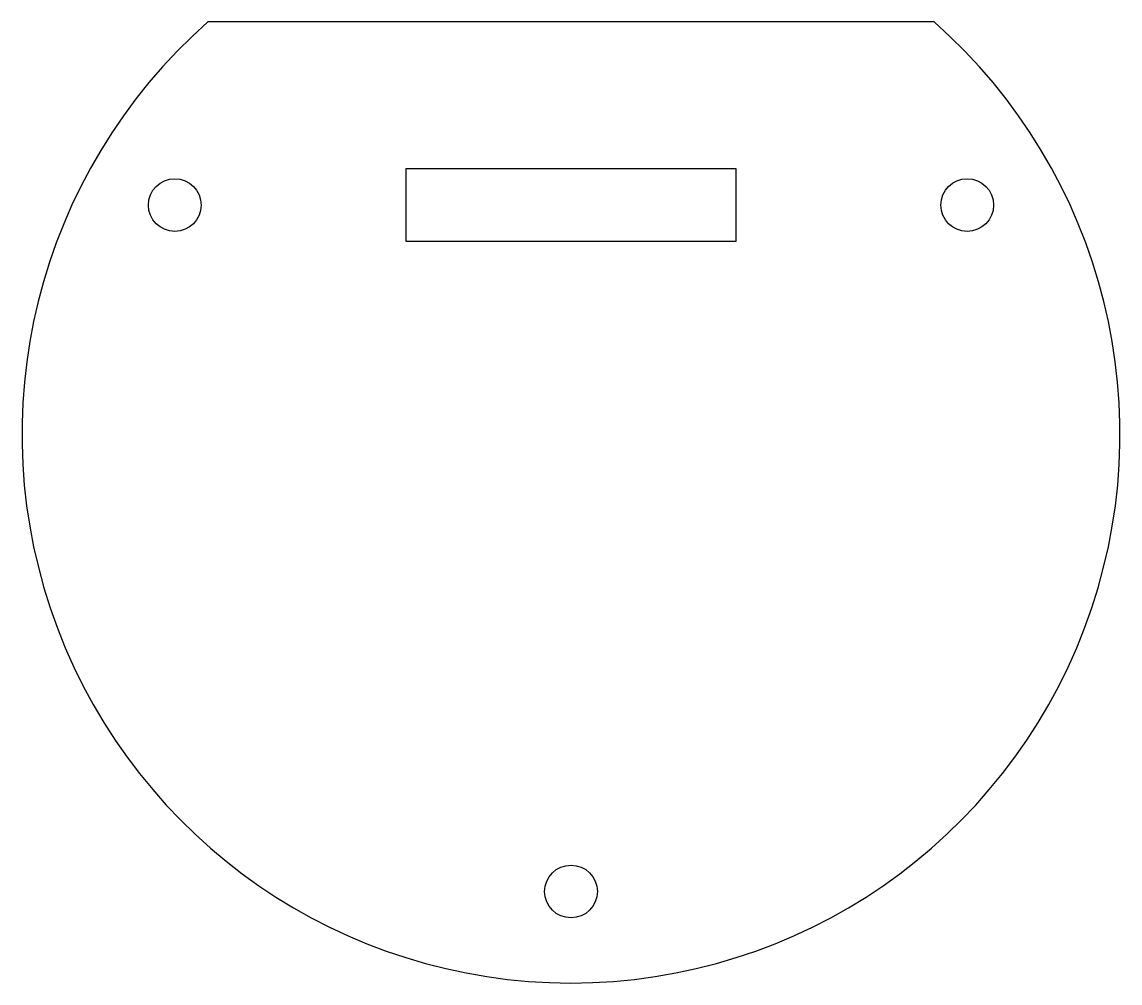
# Model space of a CAD drawing. Header units: inches. Extents: x -1.5 to 1.5, y -1.5 to 1.13.
import ezdxf

# ---------------------------------------------------------------- set-up
doc = ezdxf.new("R2010")
doc.units = ezdxf.units.IN
doc.layers.get('0').update_dxf_attribs({"linetype": 'CONTINUOUS'})

msp = doc.modelspace()

# ---------------------------------------------------------------- linework, layer by layer
for p, q in [((-0.45, 0.525), (-0.45, 0.725)), ((-0.45, 0.725), (0.45, 0.725)), ((0.45, 0.725), (0.45, 0.525)), ((0.45, 0.525), (-0.45, 0.525))]:
    msp.add_line(p, q)
for points in [[(0.9922, 1.125), (-0.9922, 1.125, 2.645751)], [(-0.9922, 1.125, 2.645751), (0.9922, 1.125)]]:
    msp.add_lwpolyline(points, format="xyb", close=True)
for centre in [(-1.0825, 0.625), (-1.0825, 0.625), (1.0825, 0.625), (1.0825, 0.625), (0, -1.25), (0, -1.25)]:
    msp.add_circle(centre, 0.072)

doc.saveas('drawing.dxf')
